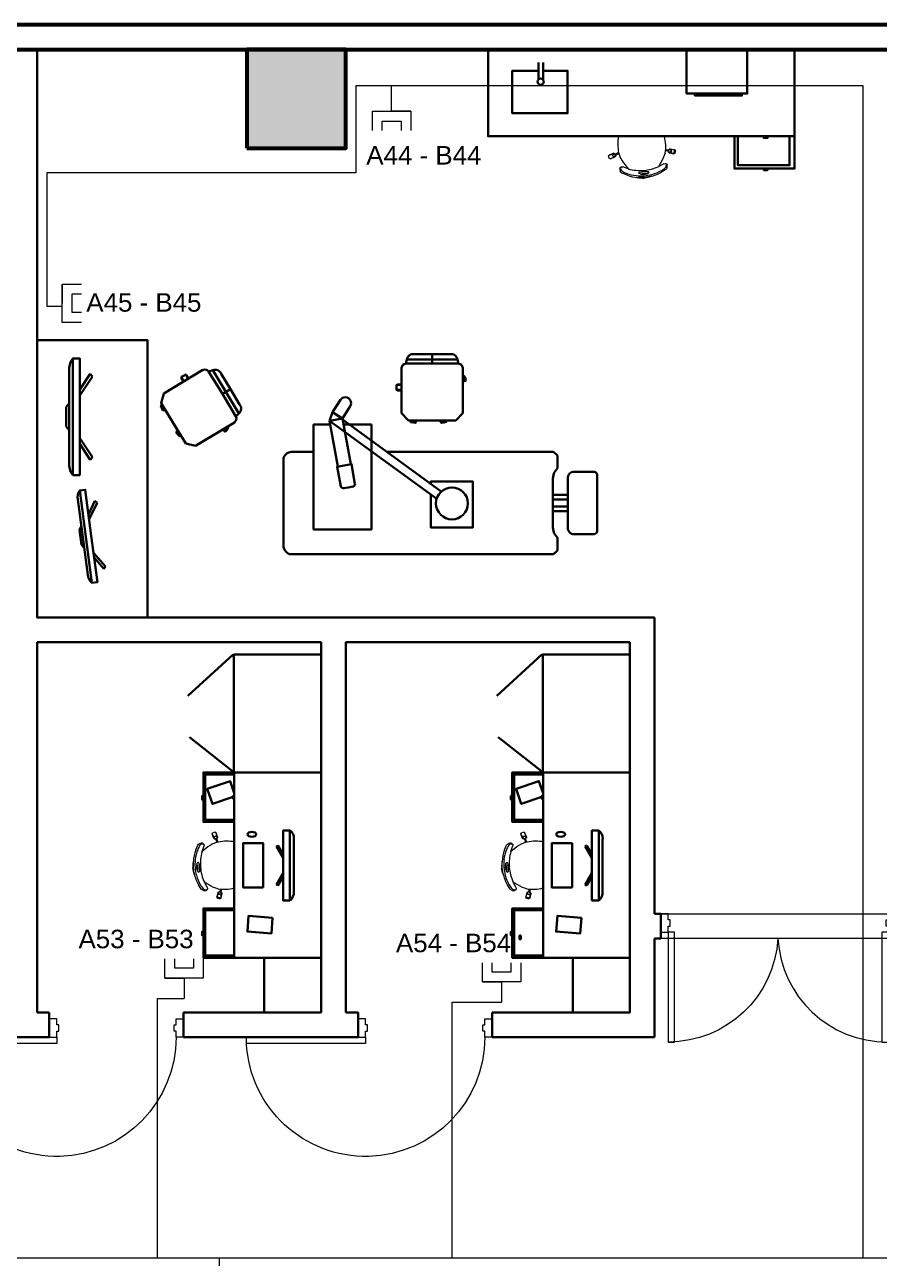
# Model space of a CAD drawing. Header units: millimetres. Extents: x 521 to 148073, y -17811 to 32040.
# Drawn here: x 61475 to 68587, y 21690 to 31959 of the extents above; entities that cross this region are included whole.
import ezdxf

# ---------------------------------------------------------------- set-up
doc = ezdxf.new("R2010")
doc.units = ezdxf.units.MM
for name, color, linetype, lineweight in [('nabytek', 7, 'Continuous', 30), ('OAP220', 1, 'Continuous', 30), ('OAP280', 2, 'Continuous', 53), ('OAP315', 5, 'Continuous', 0), ('OAP417', 2, 'Continuous', 0), ('OAP431', 5, 'Continuous', 0), ('RC3', 130, 'Continuous', 20)]:
    doc.layers.add(name, color=color, linetype=linetype, lineweight=lineweight)
doc.layers.add('srafa', color=7, linetype='Continuous')
doc.styles.add('PDF Arial', font='arial.ttf')

# ---------------------------------------------------------------- blocks, each defined once
blk = doc.blocks.new('*U10')
at = {"layer": 'OAP315', "extrusion": (0, 0, -1), "flags": 128}
for points in [[(-0.7823, 0.6076), (-0.7408, 0.5642), (-0.777, 0.5297), (-0.7666, 0.5188), (-0.8028, 0.4843), (-0.8131, 0.4951), (-0.8493, 0.4606), (-0.8907, 0.504), (-0.7823, 0.6076)], [(-0.0743, -0.1336), (-0.0381, -0.099), (0.6285, -0.7968), (0.5923, -0.8314), (-0.0743, -0.1336)], [(-0.0328, -0.177), (-0.0743, -0.1336), (-0.1104, -0.1681), (-0.1208, -0.1573), (-0.1569, -0.1918), (-0.1466, -0.2026), (-0.1827, -0.2372), (-0.1413, -0.2806), (-0.0328, -0.177)]]:
    blk.add_lwpolyline(points, close=True, dxfattribs=at)
at = {"layer": 'OAP315'}
blk.add_arc((0.0743, -0.1336), 0.965, 46.31073, 223.34469, dxfattribs=at)
blk = doc.blocks.new('A900-180')
at = {"layer": 'OAP315', "rotation": 313.6892712838268}
blk.add_blockref('*U10', (0.1053, 0.146), dxfattribs=at)
blk = doc.blocks.new('*U35')
at = {"layer": 'OAP315', "flags": 128}
for points in [[(0.4561, 0.6635), (0.5024, 0.6825), (0.7849, -0.0069), (0.7386, -0.0258), (0.4561, 0.6635)], [(-0.5939, -0.5718), (-0.5476, -0.5529), (-0.8301, 0.1365), (-0.8764, 0.1175), (-0.5939, -0.5718)], [(0.8404, 0.0159), (0.7849, -0.0069), (0.8038, -0.0531), (0.7899, -0.0588), (0.8089, -0.1051), (0.8228, -0.0994), (0.8417, -0.1457), (0.8972, -0.1229), (0.8404, 0.0159)], [(-0.6494, -0.5946), (-0.5939, -0.5718), (-0.5749, -0.6181), (-0.561, -0.6124), (-0.5421, -0.6587), (-0.556, -0.6644), (-0.537, -0.7106), (-0.5925, -0.7334), (-0.6494, -0.5946)]]:
    blk.add_lwpolyline(points, close=True, dxfattribs=at)
at = {"layer": 'OAP315', "extrusion": (0, 0, -1)}
blk.add_ellipse((0.7849, -0.0069), major_axis=(-0.7282, 0.1574), ratio=1, start_param=5.68144, end_param=7.252237, dxfattribs=at)
at = {"layer": 'OAP315'}
blk.add_ellipse((-0.5939, -0.5718), major_axis=(0.1574, 0.7282), ratio=1, start_param=5.314134, end_param=6.88493, dxfattribs=at)
blk = doc.blocks.new('B1500-91_2')
at = {"layer": 'OAP315', "rotation": 67.71764840910751}
blk.add_blockref('*U35', (-0.3039, 0.8264), dxfattribs=at)
blk = doc.blocks.new('*U52')
at = {"layer": 'OAP315', "flags": 128}
for points in [[(0.3735, 0.921), (0.4147, 0.9493), (0.9183, 0.2159), (0.8771, 0.1876), (0.3735, 0.921)], [(0.9678, 0.2499), (0.9183, 0.2159), (0.9466, 0.1747), (0.9342, 0.1662), (0.9626, 0.125), (0.9749, 0.1335), (1.0032, 0.0923), (1.0527, 0.1263), (0.9678, 0.2499)], [(-1.0526, -0.0583), (-1.0114, -0.03), (-0.5078, -0.7634), (-0.549, -0.7917), (-1.0526, -0.0583)], [(-0.5985, -0.8256), (-0.549, -0.7917), (-0.5207, -0.8329), (-0.5084, -0.8244), (-0.4801, -0.8656), (-0.4924, -0.8741), (-0.4641, -0.9153), (-0.5136, -0.9493), (-0.5985, -0.8256)]]:
    blk.add_lwpolyline(points, close=True, dxfattribs=at)
at = {"layer": 'OAP431', "lineweight": 0, "extrusion": (0, 0, -1)}
blk.add_arc((-0.9154, 0.2139), 0.8896, 328.73595, 55.52256, dxfattribs=at)
at = {"layer": 'OAP431', "lineweight": 0}
blk.add_arc((-0.549, -0.7917), 0.8896, 37.69083, 124.47744, dxfattribs=at)
blk = doc.blocks.new('*U121')
at = {"layer": 'nabytek'}
for p, q in [((-58, 2137), (-58, 2307)), ((-33, 2331), (312, 2331)), ((436, 2331), (90, 2331)), ((461, 2137), (461, 2307)), ((133, 2087), (-16, 2087)), ((133, 1961), (133, 2087)), ((172, 2087), (133, 2087)), ((172, 2087), (172, 1961)), ((172, 2087), (312, 2087)), ((230, 2087), (230, 1961)), ((270, 1961), (270, 2087)), ((270, 2087), (419, 2087)), ((-224, 1966), (-195, 2001)), ((-224, 580), (-224, 1966)), ((-195, 2001), (-88, 2001)), ((-1, 1961), (312, 1961)), ((403, 1961), (90, 1961)), ((90, 1961), (270, 1961)), ((312, 1961), (133, 1961)), ((172, 1961), (205, 1961)), ((598, 2001), (490, 2001)), ((627, 1966), (598, 2001)), ((627, -230), (627, 1966)), ((-815, 1235), (-809, 1215)), ((-959, 1177), (-994, 1168)), ((-994, 1168), (-994, 957)), ((-959, 1177), (-959, 957)), ((-924, 1212), (-546, 1212)), ((-808, 1212), (-809, 1215)), ((-546, 1212), (-485, 1153)), ((-485, 1153), (-485, 957)), ((-1038, 1106), (-1038, 957)), ((-554, 128), (107, 1032)), ((-473, 1075), (-469, 1054)), ((-465, 1034), (-469, 1054)), ((-1038, 808), (-1038, 957)), ((-1038, 957), (-959, 957)), ((-994, 746), (-994, 957)), ((-959, 737), (-959, 957)), ((-485, 761), (-485, 957)), ((168, 995), (-482, 102)), ((-959, 737), (-994, 746)), ((-546, 702), (-485, 761)), ((-472, 777), (-468, 798)), ((-465, 819), (-468, 798)), ((-924, 702), (-546, 702)), ((-451, 369), (-451, 452)), ((-451, 452), (-425, 452)), ((-224, 452), (-224, 456)), ((-502, 210), (-121, 280)), ((-482, 102), (-502, 210)), ((65, 296), (72, 259)), ((79, 222), (72, 259)), ((-554, 128), (-482, 102)), ((-101, 171), (-482, 102)), ((-100, 166), (-101, 171)), ((-224, -219), (-224, -29)), ((-174, -280), (421, -280)), ((555, -280), (421, -280)), ((-619, -645), (-746, -722)), ((-543, -651), (-724, -759)), ((-517, -676), (-706, -789)), ((-517, -676), (-543, -651)), ((-469, -688), (-274, -1012)), ((-904, -868), (-724, -759)), ((-894, -903), (-706, -789)), ((-874, -799), (-746, -722)), ((-746, -722), (-706, -789)), ((-409, -788), (-407, -785)), ((-393, -769), (-407, -785)), ((-894, -903), (-904, -868)), ((-906, -951), (-711, -1275)), ((-274, -1012), (-293, -1094)), ((-293, -1094), (-461, -1196)), ((-629, -1297), (-461, -1196)), ((-385, -1173), (-369, -1159)), ((-354, -1145), (-369, -1159)), ((-711, -1275), (-629, -1297)), ((-608, -1300), (-589, -1292)), ((-569, -1284), (-589, -1292)), ((185, -1849), (200, -1830)), ((200, -1830), (336, -1898)), ((860, -1829), (476, -1880)), ((730, -1761), (617, -1861)), ((655, -1856), (749, -1775)), ((749, -1775), (730, -1761)), ((-873, -1890), (-851, -1869)), ((-742, -1975), (-873, -1890)), ((-851, -1869), (-694, -1975)), ((-181, -1869), (-338, -1975)), ((-290, -1975), (-159, -1890)), ((-159, -1890), (-181, -1869)), ((92, -1930), (476, -1880)), ((172, -1991), (485, -1950)), ((297, -1903), (185, -1849)), ((799, -1908), (485, -1950)), ((574, -1938), (551, -1961)), ((-1002, -1975), (-516, -1975)), ((-30, -1975), (-516, -1975)), ((396, -1961), (424, -1977)), ((424, -1977), (488, -1969)), ((551, -1961), (488, -1969)), ((-912, -2064), (-516, -2064)), ((-628, -2064), (-596, -2088)), ((-596, -2088), (-516, -2088)), ((-119, -2064), (-516, -2064)), ((-435, -2088), (-516, -2088)), ((-404, -2064), (-435, -2088))]:
    blk.add_line(p, q, dxfattribs=at)
for points in [[(-853, 1212), (-857, 1222), (-815, 1235), (-809, 1215)], [(43, 946), (24, 946), (24, 1296), (405, 1296), (405, 946), (132, 946)], [(-808, 1212), (-809, 1215)], [(-485, 1072), (-473, 1075), (-469, 1054)], [(-485, 1030), (-465, 1034), (-469, 1054)], [(-485, 822), (-465, 819), (-468, 798)], [(-485, 779), (-472, 777), (-468, 798)], [(-762, 660), (-782, 661), (-780, 702)], [(-762, 660), (-741, 659), (-739, 702)], [(-425, 452), (421, 452), (421, -29), (-451, -29), (-451, 108)], [(-451, 219), (-451, 369)], [(-111, 226), (-122, 286), (43, 315)], [(-604, 275), (-502, 210), (-554, 128), (-656, 194)], [(-111, 226), (-100, 166), (65, 196)], [(65, 296), (72, 259)], [(79, 222), (72, 259)], [(-433, -748), (-426, -740), (-393, -769), (-407, -785)], [(-409, -788), (-407, -785)], [(-858, -1112), (-868, -1093), (-832, -1074)], [(-858, -1112), (-848, -1130), (-810, -1110)], [(-399, -1158), (-385, -1173), (-369, -1159)], [(-362, -1136), (-354, -1145), (-369, -1159)], [(-613, -1287), (-608, -1300), (-589, -1292)], [(-577, -1265), (-569, -1284), (-589, -1292)], [(482, -1925), (866, -1875), (860, -1829), (476, -1880)], [(482, -1925), (98, -1975), (92, -1930), (476, -1880)], [(-516, -2033), (-1002, -2033), (-1002, -1975), (-516, -1975)], [(-516, -2033), (-30, -2033), (-30, -1975), (-516, -1975)]]:
    blk.add_lwpolyline(points, dxfattribs=at)
blk.add_lwpolyline([(-1154, -2331), (1154, -2331), (1154, -1412), (-1154, -1412)], close=True, dxfattribs=at)
blk.add_circle((205, 1122), 133, dxfattribs=at)
for centre, radius, start, end in [((-29, 2302), 29.4, 81.9407, 170.0281), ((432, 2302), 29.4, 9.9719, 98.0593), ((-10, 2135), 48.2, 177.1723, 277.1519), ((413, 2135), 48.2, 262.8481, 2.8277), ((5, 2088), 127, 223.3085, 272.3226), ((398, 2088), 127, 267.6774, 316.6915), ((-826, 1200), 36, 75.9742, 139.9989), ((-985, 1115), 53.5, 99.8338, 189.9471), ((-919, 1172), 39.9, 96.8424, 173.1576), ((-488, 1041), 36, 69.914, 84.7701), ((-492, 1059), 36, 283.3806, 313.9387), ((-491, 792), 36, 49.4152, 79.7512), ((-985, 799), 53.5, 170.0529, 260.1662), ((-919, 742), 39.9, 186.8424, 263.1576), ((-488, 811), 36, 275.6596, 293.4399), ((-547, 764), 61.7, 357.2677, 2.7323), ((-751, 681), 36, 145.1372, 209.162), ((-770, 682), 36, 325.1372, 29.162), ((41, 290), 25.6, 6.9044, 85.0243), ((-630, 234), 48.4, 57.5834, 237.5834), ((53, 219), 25.6, 295.6337, 13.7535), ((-150, -209), 74.5, 172.1869, 251.4375), ((556, -206), 74.5, 262.1869, 341.4375), ((-584, -686), 53.5, 40.8802, 130.9935), ((-501, -712), 39.9, 37.8889, 114.204), ((-854, -848), 53.5, 111.0994, 201.2126), ((-429, -778), 36, 17.0206, 81.0453), ((-869, -934), 39.9, 127.8889, 204.204), ((-834, -1110), 36, 86.1837, 150.2084), ((-843, -1093), 36, 266.1837, 330.2084), ((-377, -1137), 36, 224.4271, 254.9851), ((-391, -1150), 36, 10.9604, 25.8166), ((-658, -1242), 61.7, 298.3141, 303.7788), ((-588, -1268), 36, 216.706, 234.4864), ((-606, -1275), 36, 350.4617, 20.7977), ((791, -1808), 101, 274.3953, 318.5955), ((-919, -1937), 126, 228.8706, 273.0709), ((-113, -1937), 126, 266.9291, 311.1294), ((153, -1892), 101, 236.3367, 280.537)]:
    blk.add_arc(centre, radius, start, end, dxfattribs=at)
blk = doc.blocks.new('*U120')
at = {"layer": 'nabytek', "color": 0, "linetype": 'ByBlock', "lineweight": -2, "transparency": 16777216}
blk.add_blockref('*U121', (0, 0), dxfattribs=at)

msp = doc.modelspace()

# ---------------------------------------------------------------- linework, layer by layer
at = {"layer": 'nabytek'}
for p, q in [((66881, 30886), (66888, 30912)), ((63210, 26717), (62834, 26371)), ((65780, 26717), (65403, 26371)), ((63219, 25734), (62846, 26027)), ((65789, 25734), (65416, 26027)), ((63715, 25185), (63715, 24736)), ((66285, 25185), (66285, 24736)), ((63570, 25117), (63583, 25125)), ((63625, 25021), (63570, 25117)), ((63583, 25125), (63625, 25051)), ((66139, 25117), (66152, 25125)), ((66195, 25021), (66139, 25117)), ((66152, 25125), (66195, 25051)), ((63625, 24898), (63570, 24802)), ((63583, 24794), (63625, 24868)), ((66195, 24898), (66139, 24802)), ((66152, 24794), (66195, 24868)), ((63570, 24802), (63583, 24794)), ((66139, 24802), (66152, 24794)), ((63078, 24692), (63104, 24685)), ((65647, 24692), (65674, 24685))]:
    msp.add_line(p, q, dxfattribs=at)
for points in [[(67882, 31750), (67882, 31030), (65332, 31030), (65332, 31750)], [(67488, 31750), (67488, 31386), (66983, 31386), (66983, 31750)], [(67444, 31386), (67444, 31369), (67053, 31369), (67053, 31386)], [(67882, 31030), (67882, 30761), (67382, 30761), (67382, 31030)], [(67841, 31030), (67841, 30789), (67410, 30789), (67410, 31030)], [(67625, 31030), (67625, 31016), (67657, 31016), (67657, 31030)], [(67625, 30761), (67625, 30748), (67657, 30748), (67657, 30761)], [(63942, 25734), (63216, 25734), (63216, 26717), (63942, 26717)], [(66512, 25734), (65786, 25734), (65786, 26717), (66512, 26717)], [(63219, 25734), (63219, 25322), (62962, 25322), (62962, 25734)], [(63219, 25718), (63219, 25341), (62978, 25341), (62978, 25718)], [(63942, 25734), (63942, 24192), (63219, 24192), (63219, 25734)], [(65789, 25734), (65789, 25322), (65532, 25322), (65532, 25734)], [(65789, 25718), (65789, 25341), (65548, 25341), (65548, 25718)], [(66512, 25734), (66512, 24192), (65789, 24192), (65789, 25734)], [(62962, 25539), (62962, 25509), (62952, 25509), (62952, 25539)], [(63219, 25540), (63219, 25514), (63211, 25514), (63211, 25540)], [(65532, 25539), (65532, 25509), (65522, 25509), (65522, 25539)], [(65789, 25540), (65789, 25514), (65780, 25514), (65780, 25540)], [(63683, 24669), (63625, 24669), (63625, 25250), (63683, 25250)], [(66253, 24669), (66195, 24669), (66195, 25250), (66253, 25250)], [(63460, 24777), (63292, 24777), (63292, 25145), (63460, 25145)], [(66030, 24777), (65862, 24777), (65862, 25145), (66030, 25145)], [(63219, 24603), (63219, 24192), (62962, 24192), (62962, 24603)], [(63219, 24587), (63219, 24210), (62978, 24210), (62978, 24587)], [(65789, 24603), (65789, 24192), (65532, 24192), (65532, 24603)], [(65789, 24587), (65789, 24210), (65548, 24210), (65548, 24587)], [(63538, 24525), (63528, 24395), (63329, 24410), (63339, 24541)], [(66108, 24525), (66098, 24395), (65898, 24410), (65908, 24541)], [(62962, 24408), (62962, 24379), (62952, 24379), (62952, 24408)], [(65532, 24408), (65532, 24379), (65522, 24379), (65522, 24408)], [(65604, 24376), (65604, 24346), (65594, 24346), (65594, 24376)], [(63942, 24192), (63942, 23736), (63468, 23736), (63468, 24192)], [(66512, 24192), (66512, 23736), (66037, 23736), (66037, 24192)]]:
    msp.add_lwpolyline(points, close=True, dxfattribs=at)
for points in [[(65752, 31503), (65752, 31643)], [(65789, 31643), (65789, 31500)], [(65789, 31575), (65993, 31575), (65993, 31222), (65533, 31222), (65533, 31575), (65752, 31575)], [(63211, 25532), (63038, 25473), (62995, 25597), (63185, 25662), (63219, 25563)], [(65780, 25532), (65608, 25473), (65565, 25597), (65755, 25662), (65789, 25563)]]:
    msp.add_lwpolyline(points, dxfattribs=at)
at = {"layer": 'nabytek', "lineweight": 13}
for points in [[(66809, 30913), (66830, 30908)], [(66810, 30921), (66832, 30916)], [(66832, 30897), (66833, 30900), (66836, 30912), (66838, 30924)], [(66846, 30925), (66885, 30916), (66838, 30924)], [(66842, 30923), (66843, 30925), (66846, 30925)], [(66343, 30843), (66333, 30868)], [(66375, 30889), (66338, 30874), (66383, 30888)], [(66351, 30843), (66348, 30843), (66346, 30844)], [(66388, 30858), (66351, 30843), (66393, 30863)], [(66375, 30889), (66378, 30889), (66380, 30887)], [(66393, 30863), (66392, 30866), (66388, 30877), (66383, 30888)], [(66418, 30894), (66391, 30882)], [(66420, 30885), (66394, 30874)], [(66752, 30779), (66772, 30815)], [(66752, 30779), (66772, 30815)], [(66838, 30893), (66877, 30883), (66832, 30897)], [(66881, 30886), (66880, 30884), (66877, 30883)], [(66483, 30708), (66445, 30724), (66437, 30730), (66430, 30740)], [(66483, 30708), (66445, 30724), (66437, 30730), (66430, 30740)], [(66436, 30771), (66440, 30775)], [(66436, 30771), (66440, 30775)], [(66442, 30776), (66454, 30775)], [(66442, 30776), (66454, 30775)], [(66498, 30759), (66454, 30775)], [(66498, 30759), (66454, 30775)], [(66472, 30792), (66498, 30759)], [(66472, 30792), (66498, 30759)], [(66597, 30717), (66590, 30721), (66587, 30726), (66592, 30731), (66607, 30735)], [(66597, 30717), (66590, 30721), (66587, 30726), (66592, 30731), (66607, 30735)], [(66587, 30726), (66592, 30731), (66587, 30726), (66590, 30721)], [(66587, 30726), (66592, 30731), (66587, 30726), (66590, 30721)], [(66592, 30731), (66607, 30735)], [(66592, 30731), (66607, 30735)], [(66597, 30717), (66629, 30721)], [(66597, 30717), (66629, 30721)], [(66607, 30735), (66627, 30737), (66648, 30738)], [(66607, 30735), (66627, 30737), (66648, 30738)], [(66627, 30737), (66607, 30735)], [(66627, 30737), (66607, 30735)], [(66608, 30719), (66609, 30715)], [(66615, 30714), (66612, 30719)], [(66612, 30714), (66612, 30719)], [(66638, 30722), (66635, 30714), (66632, 30714), (66614, 30720)], [(66648, 30738), (66627, 30737)], [(66648, 30738), (66627, 30737)], [(66629, 30721), (66660, 30722)], [(66629, 30721), (66660, 30722)], [(66642, 30722), (66642, 30716)], [(66648, 30738), (66663, 30737)], [(66648, 30738), (66663, 30737), (66669, 30732), (66667, 30727), (66660, 30722)], [(66648, 30738), (66663, 30737)], [(66648, 30738), (66663, 30737), (66669, 30732), (66667, 30727), (66660, 30722)], [(66667, 30727), (66660, 30722), (66667, 30727), (66669, 30732)], [(66667, 30727), (66660, 30722), (66667, 30727), (66669, 30732)], [(66793, 30801), (66752, 30779)], [(66793, 30801), (66752, 30779)], [(66822, 30771), (66817, 30760), (66810, 30753), (66775, 30730)], [(66822, 30771), (66817, 30760), (66810, 30753), (66775, 30730)], [(66793, 30801), (66805, 30804)], [(66793, 30801), (66805, 30804)], [(66807, 30804), (66812, 30800)], [(66807, 30804), (66812, 30800)], [(66568, 30688), (66568, 30688)], [(66568, 30688), (66568, 30688)], [(66680, 30694), (66631, 30687), (66582, 30687)], [(66680, 30694), (66631, 30687), (66582, 30687)], [(66631, 30687), (66582, 30687)], [(66631, 30687), (66582, 30687)], [(66680, 30694), (66631, 30687)], [(66680, 30694), (66631, 30687)], [(66694, 30698), (66680, 30694)], [(66694, 30698), (66680, 30694)], [(63034, 25222), (63034, 25225), (63036, 25227)], [(63050, 25185), (63034, 25222), (63055, 25180)], [(63035, 25230), (63060, 25240)], [(63055, 25180), (63058, 25181), (63069, 25185), (63080, 25190)], [(63081, 25197), (63066, 25235), (63080, 25190)], [(63077, 25152), (63066, 25179)], [(63085, 25155), (63074, 25182)], [(63081, 25197), (63081, 25195), (63079, 25193)], [(65604, 25222), (65604, 25225), (65606, 25227)], [(65619, 25185), (65604, 25222), (65625, 25180)], [(65605, 25230), (65630, 25240)], [(65625, 25180), (65628, 25181), (65639, 25185), (65650, 25190)], [(65651, 25197), (65635, 25235), (65650, 25190)], [(65646, 25152), (65636, 25179)], [(65655, 25155), (65643, 25182)], [(65651, 25197), (65651, 25195), (65649, 25193)], [(62900, 25090), (62916, 25128), (62922, 25136), (62932, 25143)], [(62900, 25090), (62916, 25128), (62922, 25136), (62932, 25143)], [(62951, 25075), (62966, 25119)], [(62951, 25075), (62966, 25119)], [(62984, 25101), (62951, 25075)], [(62984, 25101), (62951, 25075)], [(62963, 25137), (62967, 25133)], [(62963, 25137), (62967, 25133)], [(62968, 25131), (62966, 25119)], [(62968, 25131), (62966, 25119)], [(65469, 25090), (65486, 25128), (65492, 25136), (65502, 25143)], [(65469, 25090), (65486, 25128), (65492, 25136), (65502, 25143)], [(65521, 25075), (65536, 25119)], [(65521, 25075), (65536, 25119)], [(65554, 25101), (65521, 25075)], [(65554, 25101), (65521, 25075)], [(65533, 25137), (65537, 25133)], [(65533, 25137), (65537, 25133)], [(65537, 25131), (65536, 25119)], [(65537, 25131), (65536, 25119)], [(62886, 24893), (62879, 24942), (62879, 24991)], [(62879, 24942), (62879, 24991)], [(62886, 24893), (62879, 24942), (62879, 24991)], [(62879, 24942), (62879, 24991)], [(62880, 25005), (62880, 25005)], [(62880, 25005), (62880, 25005)], [(62911, 24965), (62906, 24964)], [(62906, 24958), (62911, 24961)], [(62906, 24961), (62911, 24961)], [(62913, 24935), (62906, 24938), (62906, 24941), (62911, 24959)], [(62909, 24976), (62913, 24983), (62918, 24986), (62923, 24981), (62927, 24966)], [(62909, 24976), (62913, 24983), (62918, 24986), (62923, 24981), (62927, 24966)], [(62909, 24976), (62913, 24944)], [(62909, 24976), (62913, 24944)], [(62918, 24986), (62923, 24981), (62918, 24986), (62913, 24983)], [(62918, 24986), (62923, 24981), (62918, 24986), (62913, 24983)], [(62923, 24981), (62927, 24966)], [(62923, 24981), (62927, 24966)], [(62929, 24945), (62927, 24966)], [(62927, 24966), (62929, 24945), (62930, 24925)], [(62929, 24945), (62927, 24966)], [(62927, 24966), (62929, 24945), (62930, 24925)], [(65456, 24893), (65449, 24942), (65448, 24991)], [(65449, 24942), (65448, 24991)], [(65456, 24893), (65449, 24942), (65448, 24991)], [(65449, 24942), (65448, 24991)], [(65449, 25005), (65450, 25005)], [(65449, 25005), (65450, 25005)], [(65475, 24958), (65481, 24961)], [(65483, 24935), (65476, 24938), (65475, 24941), (65481, 24959)], [(65480, 24965), (65476, 24964)], [(65476, 24961), (65481, 24961)], [(65479, 24976), (65482, 24983), (65488, 24986), (65493, 24981), (65497, 24966)], [(65479, 24976), (65482, 24983), (65488, 24986), (65493, 24981), (65497, 24966)], [(65479, 24976), (65482, 24944)], [(65479, 24976), (65482, 24944)], [(65488, 24986), (65493, 24981), (65488, 24986), (65482, 24983)], [(65488, 24986), (65493, 24981), (65488, 24986), (65482, 24983)], [(65493, 24981), (65497, 24966)], [(65493, 24981), (65497, 24966)], [(65499, 24945), (65497, 24966)], [(65497, 24966), (65499, 24945), (65500, 24925)], [(65499, 24945), (65497, 24966)], [(65497, 24966), (65499, 24945), (65500, 24925)], [(62886, 24893), (62879, 24942)], [(62886, 24893), (62879, 24942)], [(62889, 24879), (62886, 24893)], [(62889, 24879), (62886, 24893)], [(62914, 24931), (62907, 24931)], [(62913, 24944), (62914, 24912)], [(62913, 24944), (62914, 24912)], [(62930, 24925), (62929, 24910), (62924, 24904), (62919, 24906), (62914, 24912)], [(62930, 24925), (62929, 24910), (62924, 24904), (62919, 24906), (62914, 24912)], [(62919, 24906), (62914, 24912), (62919, 24906), (62924, 24904)], [(62919, 24906), (62914, 24912), (62919, 24906), (62924, 24904)], [(62930, 24925), (62929, 24945)], [(62930, 24925), (62929, 24945)], [(62930, 24925), (62929, 24910)], [(62930, 24925), (62929, 24910)], [(65456, 24893), (65449, 24942)], [(65456, 24893), (65449, 24942)], [(65459, 24879), (65456, 24893)], [(65459, 24879), (65456, 24893)], [(65483, 24931), (65477, 24931)], [(65482, 24944), (65484, 24912)], [(65482, 24944), (65484, 24912)], [(65500, 24925), (65498, 24910), (65494, 24904), (65488, 24906), (65484, 24912)], [(65500, 24925), (65498, 24910), (65494, 24904), (65488, 24906), (65484, 24912)], [(65488, 24906), (65484, 24912), (65488, 24906), (65494, 24904)], [(65488, 24906), (65484, 24912), (65488, 24906), (65494, 24904)], [(65500, 24925), (65498, 24910)], [(65500, 24925), (65498, 24910)], [(65500, 24925), (65499, 24945)], [(65500, 24925), (65499, 24945)], [(62962, 24751), (62951, 24756), (62945, 24763), (62922, 24798)], [(62962, 24751), (62951, 24756), (62945, 24763), (62922, 24798)], [(62993, 24780), (62971, 24821)], [(62971, 24821), (63007, 24801)], [(62993, 24780), (62971, 24821)], [(62971, 24821), (63007, 24801)], [(62996, 24766), (62992, 24761)], [(62996, 24766), (62992, 24761)], [(62993, 24780), (62996, 24768)], [(62993, 24780), (62996, 24768)], [(63104, 24764), (63100, 24743)], [(63113, 24763), (63108, 24741)], [(65532, 24751), (65521, 24756), (65514, 24763), (65492, 24798)], [(65532, 24751), (65521, 24756), (65514, 24763), (65492, 24798)], [(65562, 24780), (65540, 24821)], [(65540, 24821), (65577, 24801)], [(65562, 24780), (65540, 24821)], [(65540, 24821), (65577, 24801)], [(65562, 24780), (65565, 24768)], [(65562, 24780), (65565, 24768)], [(65565, 24766), (65562, 24761)], [(65565, 24766), (65562, 24761)], [(65674, 24764), (65669, 24743)], [(65683, 24763), (65677, 24741)], [(63084, 24735), (63075, 24696), (63089, 24741)], [(63078, 24692), (63076, 24693), (63075, 24696)], [(63089, 24741), (63092, 24740), (63104, 24737), (63115, 24735)], [(63117, 24727), (63108, 24688), (63115, 24735)], [(63115, 24731), (63117, 24730), (63117, 24727)], [(65654, 24735), (65645, 24696), (65659, 24741)], [(65647, 24692), (65645, 24693), (65645, 24696)], [(65659, 24741), (65662, 24740), (65673, 24737), (65685, 24735)], [(65687, 24727), (65678, 24688), (65685, 24735)], [(65684, 24731), (65686, 24730), (65687, 24727)]]:
    msp.add_lwpolyline(points, dxfattribs=at)
at = {"layer": 'nabytek'}
msp.add_circle((65769, 31484), 25.6, dxfattribs=at)
at = {"layer": 'nabytek', "lineweight": 13}
for centre, radius, start, end in [((66587, 30985), 175, 164.969, 175.8878), ((66587, 30985), 175, 164.969, 175.8878), ((66481, 30944), 329, 351.0504, 14.5536), ((66481, 30944), 329, 351.0504, 14.5536), ((66740, 30964), 329, 174.2916, 197.7947), ((66740, 30964), 329, 174.2916, 197.7947), ((66680, 30975), 277, 203.7964, 221.5067), ((66680, 30975), 277, 203.7964, 221.5067), ((66539, 30965), 277, 327.339, 345.0494), ((66539, 30965), 277, 327.339, 345.0494), ((66480, 30757), 53.2, 173.6868, 198.5143), ((66480, 30757), 53.2, 173.6868, 198.5143), ((66459, 30763), 25.2, 160.9045, 199.3357), ((66459, 30763), 25.2, 160.9045, 199.3357), ((66459, 30763), 25.2, 160.9045, 199.3357), ((66459, 30763), 25.2, 160.9045, 199.3357), ((66457, 30759), 22.1, 192.5077, 231.6906), ((66457, 30759), 22.1, 192.5077, 231.6906), ((66457, 30759), 22.1, 192.5077, 231.6906), ((66457, 30759), 22.1, 192.5077, 231.6906), ((66548, 30905), 194, 237.4248, 250.0501), ((66548, 30905), 194, 237.4248, 250.0501), ((66548, 30905), 194, 237.4248, 250.0501), ((66548, 30905), 194, 237.4248, 250.0501), ((66605, 31044), 344, 248.9229, 263.2418), ((66605, 31044), 344, 248.9229, 263.2418), ((66605, 31044), 344, 248.9229, 263.2418), ((66605, 31044), 344, 248.9229, 263.2418), ((66605, 31042), 356, 249.8467, 266.2196), ((66605, 31042), 356, 249.8467, 266.2196), ((66598, 31113), 368, 254.192, 274.4662), ((66598, 31113), 368, 254.192, 274.4662), ((66598, 31113), 368, 254.192, 274.4662), ((66598, 31113), 368, 254.192, 274.4662), ((66623, 30804), 90.8, 253.6066, 274.1247), ((66623, 30804), 90.8, 253.6066, 274.1247), ((66599, 31113), 368, 274.3791, 294.6532), ((66599, 31113), 368, 274.3791, 294.6532), ((66599, 31113), 368, 274.3791, 294.6532), ((66599, 31113), 368, 274.3791, 294.6532), ((66622, 30804), 90.8, 274.721, 295.2388), ((66622, 30804), 90.8, 274.721, 295.2388), ((66605, 31027), 327, 274.3529, 285.7986), ((66605, 31027), 327, 274.3529, 285.7986), ((66605, 31027), 327, 274.3529, 285.7986), ((66605, 31027), 327, 274.3529, 285.7986), ((66602, 31042), 356, 282.6255, 298.9984), ((66602, 31042), 356, 282.6255, 298.9984), ((66602, 31044), 344, 285.6034, 299.9223), ((66602, 31044), 344, 285.6034, 299.9223), ((66602, 31044), 344, 285.6034, 299.9223), ((66602, 31044), 344, 285.6034, 299.9223), ((66680, 30915), 194, 298.794, 311.4214), ((66680, 30915), 194, 298.794, 311.4214), ((66680, 30915), 194, 298.794, 311.4214), ((66680, 30915), 194, 298.794, 311.4214), ((66792, 30785), 22.1, 317.1546, 356.3375), ((66792, 30785), 22.1, 317.1546, 356.3375), ((66792, 30785), 22.1, 317.1546, 356.3375), ((66792, 30785), 22.1, 317.1546, 356.3375), ((66790, 30788), 25.2, 349.5095, 27.9407), ((66790, 30788), 25.2, 349.5095, 27.9407), ((66790, 30788), 25.2, 349.5095, 27.9407), ((66790, 30788), 25.2, 349.5095, 27.9407), ((66770, 30780), 53.2, 350.3322, 15.1518), ((66770, 30780), 53.2, 350.3322, 15.1518), ((66605, 31027), 327, 263.0467, 274.4922), ((66605, 31027), 327, 263.0467, 274.4922), ((66605, 31027), 327, 263.0467, 274.4922), ((66605, 31027), 327, 263.0467, 274.4922), ((66616, 30871), 189, 255.3185, 274.7441), ((66616, 30871), 189, 255.3185, 274.7441), ((63156, 24833), 329, 84.2916, 107.7947), ((63156, 24833), 329, 84.2916, 107.7947), ((63176, 24986), 175, 74.969, 85.8878), ((63176, 24986), 175, 74.969, 85.8878), ((65726, 24833), 329, 84.2916, 107.7947), ((65726, 24833), 329, 84.2916, 107.7947), ((65746, 24986), 175, 74.969, 85.8878), ((65746, 24986), 175, 74.969, 85.8878), ((63234, 24967), 356, 159.8467, 176.2196), ((63234, 24967), 356, 159.8467, 176.2196), ((63236, 24967), 344, 158.9229, 173.2418), ((63236, 24967), 344, 158.9229, 173.2418), ((63236, 24967), 344, 158.9229, 173.2418), ((63236, 24967), 344, 158.9229, 173.2418), ((63097, 25025), 194, 147.4248, 160.0501), ((63097, 25025), 194, 147.4248, 160.0501), ((63097, 25025), 194, 147.4248, 160.0501), ((63097, 25025), 194, 147.4248, 160.0501), ((62949, 25092), 53.2, 83.6868, 108.5143), ((62949, 25092), 53.2, 83.6868, 108.5143), ((62951, 25116), 22.1, 102.5077, 141.6906), ((62951, 25116), 22.1, 102.5077, 141.6906), ((62951, 25116), 22.1, 102.5077, 141.6906), ((62951, 25116), 22.1, 102.5077, 141.6906), ((63305, 24975), 368, 164.192, 184.4662), ((63305, 24975), 368, 164.192, 184.4662), ((63305, 24975), 368, 164.192, 184.4662), ((63305, 24975), 368, 164.192, 184.4662), ((62955, 25113), 25.2, 70.9045, 109.3357), ((62955, 25113), 25.2, 70.9045, 109.3357), ((62955, 25113), 25.2, 70.9045, 109.3357), ((62955, 25113), 25.2, 70.9045, 109.3357), ((63167, 24893), 277, 113.7964, 131.5067), ((63167, 24893), 277, 113.7964, 131.5067), ((65803, 24967), 356, 159.8467, 176.2196), ((65803, 24967), 356, 159.8467, 176.2196), ((65805, 24967), 344, 158.9229, 173.2418), ((65805, 24967), 344, 158.9229, 173.2418), ((65805, 24967), 344, 158.9229, 173.2418), ((65805, 24967), 344, 158.9229, 173.2418), ((65667, 25025), 194, 147.4248, 160.0501), ((65667, 25025), 194, 147.4248, 160.0501), ((65667, 25025), 194, 147.4248, 160.0501), ((65667, 25025), 194, 147.4248, 160.0501), ((65519, 25092), 53.2, 83.6868, 108.5143), ((65519, 25092), 53.2, 83.6868, 108.5143), ((65521, 25116), 22.1, 102.5077, 141.6906), ((65521, 25116), 22.1, 102.5077, 141.6906), ((65521, 25116), 22.1, 102.5077, 141.6906), ((65521, 25116), 22.1, 102.5077, 141.6906), ((65875, 24975), 368, 164.192, 184.4662), ((65875, 24975), 368, 164.192, 184.4662), ((65875, 24975), 368, 164.192, 184.4662), ((65875, 24975), 368, 164.192, 184.4662), ((65524, 25113), 25.2, 70.9045, 109.3357), ((65524, 25113), 25.2, 70.9045, 109.3357), ((65524, 25113), 25.2, 70.9045, 109.3357), ((65524, 25113), 25.2, 70.9045, 109.3357), ((65737, 24893), 277, 113.7964, 131.5067), ((65737, 24893), 277, 113.7964, 131.5067), ((63063, 24957), 189, 165.3185, 184.7441), ((63063, 24957), 189, 165.3185, 184.7441), ((63219, 24968), 327, 173.0467, 184.4922), ((63219, 24968), 327, 173.0467, 184.4922), ((63219, 24968), 327, 173.0467, 184.4922), ((63219, 24968), 327, 173.0467, 184.4922), ((62996, 24950), 90.8, 163.6066, 184.1247), ((62996, 24950), 90.8, 163.6066, 184.1247), ((65633, 24957), 189, 165.3185, 184.7441), ((65633, 24957), 189, 165.3185, 184.7441), ((65789, 24968), 327, 173.0467, 184.4922), ((65789, 24968), 327, 173.0467, 184.4922), ((65789, 24968), 327, 173.0467, 184.4922), ((65789, 24968), 327, 173.0467, 184.4922), ((65566, 24950), 90.8, 163.6066, 184.1247), ((65566, 24950), 90.8, 163.6066, 184.1247), ((63233, 24971), 356, 192.6255, 208.9984), ((63233, 24971), 356, 192.6255, 208.9984), ((63219, 24967), 327, 184.3529, 195.7986), ((63219, 24967), 327, 184.3529, 195.7986), ((63219, 24967), 327, 184.3529, 195.7986), ((63219, 24967), 327, 184.3529, 195.7986), ((63235, 24971), 344, 195.6034, 209.9223), ((63235, 24971), 344, 195.6034, 209.9223), ((63235, 24971), 344, 195.6034, 209.9223), ((63235, 24971), 344, 195.6034, 209.9223), ((62996, 24951), 90.8, 184.721, 205.2388), ((62996, 24951), 90.8, 184.721, 205.2388), ((63305, 24974), 368, 184.3791, 204.6532), ((63305, 24974), 368, 184.3791, 204.6532), ((63305, 24974), 368, 184.3791, 204.6532), ((63305, 24974), 368, 184.3791, 204.6532), ((65803, 24971), 356, 192.6255, 208.9984), ((65803, 24971), 356, 192.6255, 208.9984), ((65789, 24967), 327, 184.3529, 195.7986), ((65789, 24967), 327, 184.3529, 195.7986), ((65789, 24967), 327, 184.3529, 195.7986), ((65789, 24967), 327, 184.3529, 195.7986), ((65805, 24971), 344, 195.6034, 209.9223), ((65805, 24971), 344, 195.6034, 209.9223), ((65805, 24971), 344, 195.6034, 209.9223), ((65805, 24971), 344, 195.6034, 209.9223), ((65566, 24951), 90.8, 184.721, 205.2388), ((65566, 24951), 90.8, 184.721, 205.2388), ((65875, 24974), 368, 184.3791, 204.6532), ((65875, 24974), 368, 184.3791, 204.6532), ((65875, 24974), 368, 184.3791, 204.6532), ((65875, 24974), 368, 184.3791, 204.6532), ((63107, 24893), 194, 208.794, 221.4214), ((63107, 24893), 194, 208.794, 221.4214), ((63107, 24893), 194, 208.794, 221.4214), ((63107, 24893), 194, 208.794, 221.4214), ((62977, 24781), 22.1, 227.1546, 266.3375), ((62977, 24781), 22.1, 227.1546, 266.3375), ((62977, 24781), 22.1, 227.1546, 266.3375), ((62977, 24781), 22.1, 227.1546, 266.3375), ((62971, 24803), 53.2, 260.3322, 285.1518), ((62971, 24803), 53.2, 260.3322, 285.1518), ((62980, 24783), 25.2, 259.5095, 297.9407), ((62980, 24783), 25.2, 259.5095, 297.9407), ((62980, 24783), 25.2, 259.5095, 297.9407), ((62980, 24783), 25.2, 259.5095, 297.9407), ((63156, 25034), 277, 237.339, 255.0494), ((63156, 25034), 277, 237.339, 255.0494), ((63136, 25091), 329, 261.0504, 284.5536), ((63136, 25091), 329, 261.0504, 284.5536), ((65677, 24893), 194, 208.794, 221.4214), ((65677, 24893), 194, 208.794, 221.4214), ((65677, 24893), 194, 208.794, 221.4214), ((65677, 24893), 194, 208.794, 221.4214), ((65547, 24781), 22.1, 227.1546, 266.3375), ((65547, 24781), 22.1, 227.1546, 266.3375), ((65547, 24781), 22.1, 227.1546, 266.3375), ((65547, 24781), 22.1, 227.1546, 266.3375), ((65541, 24803), 53.2, 260.3322, 285.1518), ((65541, 24803), 53.2, 260.3322, 285.1518), ((65550, 24783), 25.2, 259.5095, 297.9407), ((65550, 24783), 25.2, 259.5095, 297.9407), ((65550, 24783), 25.2, 259.5095, 297.9407), ((65550, 24783), 25.2, 259.5095, 297.9407), ((65726, 25034), 277, 237.339, 255.0494), ((65726, 25034), 277, 237.339, 255.0494), ((65706, 25091), 329, 261.0504, 284.5536), ((65706, 25091), 329, 261.0504, 284.5536)]:
    msp.add_arc(centre, radius, start, end, dxfattribs=at)
at = {"layer": 'nabytek'}
for centre, radius, start, end in [((63643, 25190), 72.3, 355.6855, 56.0418), ((66213, 25190), 72.3, 355.6855, 56.0418), ((63623, 24738), 92.7, 311.0903, 1.6783), ((66192, 24738), 92.7, 311.0903, 1.6783)]:
    msp.add_arc(centre, radius, start, end, dxfattribs=at)
for centre in [(63366, 25219), (65936, 25219)]:
    msp.add_ellipse(centre, major_axis=(-36.8, 0), ratio=0.550267, dxfattribs=at)
at = {"layer": 'nabytek', "lineweight": 13}
for points in [[(66830, 30908), (66829, 30914), (66835, 30922), (66842, 30922)], [(66833, 30913), (66834, 30918), (66842, 30922), (66847, 30920)], [(66842, 30922), (66849, 30923), (66857, 30916), (66857, 30910)], [(66847, 30920), (66852, 30918), (66856, 30911), (66854, 30906)], [(66885, 30916), (66887, 30916), (66888, 30914), (66888, 30912)], [(66336, 30869), (66335, 30871), (66336, 30873), (66338, 30874)], [(66367, 30872), (66366, 30878), (66373, 30886), (66380, 30886)], [(66370, 30869), (66367, 30873), (66370, 30881), (66375, 30883)], [(66382, 30859), (66375, 30858), (66367, 30865), (66367, 30872)], [(66384, 30862), (66379, 30860), (66372, 30863), (66370, 30869)], [(66375, 30883), (66380, 30886), (66388, 30884), (66390, 30879)], [(66380, 30886), (66386, 30887), (66394, 30881), (66394, 30874)], [(66390, 30879), (66395, 30867), (66388, 30859), (66382, 30859)], [(66392, 30875), (66393, 30870), (66389, 30863), (66384, 30862)], [(66394, 30874), (66391, 30861), (66390, 30858), (66388, 30858)], [(66844, 30895), (66838, 30894), (66830, 30901), (66830, 30908)], [(66841, 30897), (66836, 30898), (66831, 30904), (66832, 30909)], [(66838, 30893), (66836, 30893), (66835, 30895), (66835, 30897)], [(66854, 30906), (66854, 30901), (66847, 30896), (66841, 30897)], [(66857, 30910), (66858, 30903), (66851, 30895), (66844, 30895)], [(66428, 30763), (66429, 30769), (66434, 30774), (66440, 30775)], [(66428, 30763), (66429, 30769), (66434, 30774), (66440, 30775)], [(66436, 30771), (66436, 30774), (66439, 30776), (66442, 30776)], [(66436, 30771), (66436, 30774), (66439, 30776), (66442, 30776)], [(66805, 30804), (66808, 30804), (66811, 30802), (66812, 30800)], [(66805, 30804), (66808, 30804), (66811, 30802), (66812, 30800)], [(66807, 30804), (66813, 30803), (66819, 30799), (66821, 30793)], [(66807, 30804), (66813, 30803), (66819, 30799), (66821, 30793)], [(66680, 30694), (66674, 30689), (66653, 30684), (66632, 30682)], [(66680, 30694), (66674, 30689), (66653, 30684), (66632, 30682)], [(63051, 25191), (63050, 25198), (63057, 25206), (63064, 25206)], [(63066, 25179), (63052, 25182), (63050, 25183), (63050, 25185)], [(63071, 25183), (63059, 25178), (63051, 25185), (63051, 25191)], [(63054, 25189), (63052, 25194), (63055, 25201), (63060, 25203)], [(63067, 25181), (63062, 25180), (63055, 25184), (63054, 25189)], [(63060, 25203), (63065, 25205), (63073, 25202), (63075, 25198)], [(63061, 25237), (63063, 25238), (63065, 25236), (63066, 25235)], [(63064, 25206), (63070, 25207), (63078, 25200), (63078, 25193)], [(63078, 25193), (63079, 25187), (63072, 25179), (63066, 25179)], [(63075, 25198), (63078, 25193), (63075, 25185), (63071, 25183)], [(65635, 25179), (65622, 25182), (65620, 25183), (65619, 25185)], [(65621, 25191), (65620, 25198), (65627, 25206), (65633, 25206)], [(65623, 25189), (65621, 25194), (65625, 25201), (65630, 25203)], [(65640, 25183), (65629, 25178), (65621, 25185), (65621, 25191)], [(65637, 25181), (65632, 25180), (65625, 25184), (65623, 25189)], [(65630, 25203), (65635, 25205), (65643, 25202), (65645, 25198)], [(65631, 25237), (65632, 25238), (65635, 25236), (65635, 25235)], [(65633, 25206), (65640, 25207), (65648, 25200), (65648, 25193)], [(65648, 25193), (65649, 25187), (65642, 25179), (65635, 25179)], [(65645, 25198), (65647, 25193), (65645, 25185), (65640, 25183)], [(62955, 25145), (62960, 25144), (62966, 25139), (62967, 25133)], [(62955, 25145), (62960, 25144), (62966, 25139), (62967, 25133)], [(62963, 25137), (62965, 25137), (62967, 25134), (62968, 25131)], [(62963, 25137), (62965, 25137), (62967, 25134), (62968, 25131)], [(65525, 25145), (65530, 25144), (65536, 25139), (65537, 25133)], [(65525, 25145), (65530, 25144), (65536, 25139), (65537, 25133)], [(65533, 25137), (65535, 25137), (65537, 25134), (65537, 25131)], [(65533, 25137), (65535, 25137), (65537, 25134), (65537, 25131)], [(62886, 24893), (62881, 24899), (62876, 24920), (62874, 24941)], [(62886, 24893), (62881, 24899), (62876, 24920), (62874, 24941)], [(65456, 24893), (65451, 24899), (65445, 24920), (65444, 24941)], [(65456, 24893), (65451, 24899), (65445, 24920), (65444, 24941)], [(62996, 24766), (62995, 24760), (62991, 24754), (62985, 24752)], [(62996, 24766), (62995, 24760), (62991, 24754), (62985, 24752)], [(62996, 24768), (62996, 24765), (62994, 24762), (62992, 24761)], [(62996, 24768), (62996, 24765), (62994, 24762), (62992, 24761)], [(65565, 24766), (65565, 24760), (65560, 24754), (65555, 24752)], [(65565, 24766), (65565, 24760), (65560, 24754), (65555, 24752)], [(65565, 24768), (65566, 24765), (65564, 24762), (65562, 24761)], [(65565, 24768), (65566, 24765), (65564, 24762), (65562, 24761)], [(63084, 24735), (63085, 24737), (63087, 24738), (63088, 24737)], [(63087, 24729), (63086, 24735), (63093, 24743), (63099, 24743)], [(63101, 24716), (63095, 24715), (63087, 24722), (63087, 24729)], [(63098, 24719), (63093, 24719), (63088, 24726), (63089, 24731)], [(63089, 24731), (63089, 24737), (63096, 24742), (63101, 24741)], [(63111, 24726), (63110, 24721), (63103, 24717), (63098, 24719)], [(63099, 24743), (63106, 24744), (63114, 24737), (63114, 24731)], [(63114, 24731), (63115, 24724), (63108, 24716), (63101, 24716)], [(63108, 24688), (63108, 24686), (63105, 24685), (63104, 24685)], [(63105, 24740), (63110, 24739), (63113, 24731), (63111, 24726)], [(65654, 24735), (65654, 24737), (65657, 24738), (65658, 24737)], [(65657, 24729), (65656, 24735), (65663, 24743), (65669, 24743)], [(65671, 24716), (65665, 24715), (65657, 24722), (65657, 24729)], [(65668, 24719), (65662, 24719), (65658, 24726), (65659, 24731)], [(65659, 24731), (65659, 24737), (65666, 24742), (65671, 24741)], [(65681, 24726), (65680, 24721), (65673, 24717), (65668, 24719)], [(65669, 24743), (65676, 24744), (65684, 24737), (65684, 24731)], [(65684, 24731), (65685, 24724), (65678, 24716), (65671, 24716)], [(65678, 24688), (65677, 24686), (65675, 24685), (65674, 24685)], [(65675, 24740), (65680, 24739), (65683, 24731), (65681, 24726)]]:
    msp.add_open_spline(points, degree=3, dxfattribs=at)
at = {"layer": 'OAP220'}
for p, q in [((61578, 27025), (61578, 31753)), ((66717, 27025), (61578, 27025)), ((66717, 24558), (66717, 27025)), ((61578, 23736), (61578, 26820)), ((63942, 26820), (61578, 26820)), ((63942, 23736), (63942, 26820)), ((64148, 23736), (64148, 26820)), ((66512, 26820), (64148, 26820)), ((66512, 23736), (66512, 26820)), ((63942, 23736), (63942, 26717)), ((66512, 23736), (66512, 26717)), ((66769, 24558), (66717, 24558)), ((66769, 24353), (66769, 24558)), ((66769, 24353), (66717, 24353)), ((66717, 23530), (66717, 24353)), ((61578, 23736), (61680, 23736)), ((63942, 23736), (62796, 23736)), ((63942, 23736), (62796, 23736)), ((64148, 23736), (64250, 23736)), ((66512, 23736), (65366, 23736)), ((61680, 23530), (59609, 23530)), ((64250, 23530), (62796, 23530)), ((66717, 23530), (65366, 23530)), ((65545, 23530), (65366, 23530))]:
    msp.add_line(p, q, dxfattribs=at)
at = {"layer": 'OAP220', "flags": 128}
for points in [[(61680, 23530), (61680, 23736)], [(61680, 23530), (61680, 23736)], [(61680, 23530), (61680, 23736)], [(62796, 23530), (62796, 23736)], [(62796, 23530), (62796, 23736)], [(62796, 23530), (62796, 23736)], [(64250, 23530), (64250, 23736)], [(64250, 23530), (64250, 23736)], [(64250, 23530), (64250, 23736)], [(65366, 23530), (65366, 23736)], [(65366, 23530), (65366, 23736)], [(65366, 23530), (65366, 23736)]]:
    msp.add_lwpolyline(points, dxfattribs=at)
at = {"layer": 'OAP280'}
for p, q in [((80697, 31959), (521, 31959)), ((932, 31753), (80491, 31753))]:
    msp.add_line(p, q, dxfattribs=at)
at = {"layer": 'OAP280', "flags": 128}
msp.add_lwpolyline([(63325, 30931), (64148, 30931), (64148, 31753), (63325, 31753), (63325, 30931)], close=True, dxfattribs=at)
at = {"layer": 'OAP280'}
msp.add_solid([(64148, 30931), (63325, 30931), (64148, 31753), (63325, 31753)], dxfattribs=at)
at = {"layer": 'OAP315', "flags": 128}
msp.add_lwpolyline([(66769, 24353), (66769, 24558), (68721, 24558), (68721, 24353), (66769, 24353)], close=True, dxfattribs=at)
at = {"layer": 'OAP417', "lineweight": 40}
for p, q in [((80697, 31959), (521, 31959)), ((80491, 31753), (932, 31753))]:
    msp.add_line(p, q, dxfattribs=at)
at = {"layer": 'RC3'}
for p, q in [((64531, 31449), (64230, 31449)), ((64230, 31449), (64230, 30726)), ((64529, 31238), (64529, 31452)), ((68454, 31449), (64531, 31449)), ((68454, 21694), (68454, 31449)), ((64370, 31078), (64370, 31238)), ((64370, 31238), (64689, 31238)), ((64689, 31238), (64529, 31238)), ((64689, 31238), (64689, 31078)), ((64451, 31078), (64451, 31157)), ((64451, 31157), (64607, 31157)), ((64607, 31157), (64607, 31078)), ((64230, 30726), (61659, 30726)), ((61659, 30726), (61659, 29615)), ((61788, 29481), (61788, 29800)), ((61788, 29800), (61947, 29800)), ((61788, 29800), (61788, 29641)), ((61869, 29562), (61869, 29719)), ((61869, 29719), (61947, 29719)), ((61659, 29615), (61788, 29615)), ((61947, 29481), (61788, 29481)), ((61947, 29562), (61869, 29562)), ((62642, 24023), (62642, 24182)), ((62724, 24104), (62724, 24182)), ((62880, 24182), (62880, 24104)), ((62961, 24182), (62961, 24023)), ((65284, 23990), (65284, 24150)), ((65366, 24072), (65366, 24150)), ((65522, 24150), (65522, 24072)), ((65603, 24150), (65603, 23990)), ((62880, 24104), (62724, 24104)), ((65522, 24072), (65366, 24072)), ((62961, 24023), (62642, 24023)), ((62642, 24023), (62801, 24023)), ((62801, 24023), (62801, 23853)), ((65603, 23990), (65284, 23990)), ((65284, 23990), (65444, 23990)), ((65444, 23990), (65444, 23821)), ((62581, 21694), (62581, 23853)), ((62581, 23853), (62801, 23853)), ((65033, 21694), (65033, 23821)), ((65033, 23821), (65444, 23821)), ((54137, 21694), (68454, 21694)), ((59415, 21694), (62581, 21694)), ((62581, 21694), (65033, 21694)), ((63094, 21694), (63094, 20151)), ((68454, 21694), (69542, 21694))]:
    msp.add_line(p, q, dxfattribs=at)
at = {"layer": 'srafa'}
msp.add_line((521, 31959), (80697, 31959), dxfattribs=at)

# ---------------------------------------------------------------- block references
at = {"layer": 'nabytek', "rotation": 270}
msp.add_blockref('*U120', (63909, 28179), dxfattribs=at)
at = {"layer": 'OAP315', "xscale": -1027.900945623324, "yscale": 1027.900945623324, "zscale": 1027.900945623324}
for name, p, rotation in [('*U52', (67756, 24053), 214.4774408385439), ('A900-180', (61681, 23530), 179.9999999386878), ('A900-180', (64250, 23530), 179.9999999386878), ('B1500-91_2', (63181, 20601), 89.99999993868785)]:
    msp.add_blockref(name, p, dxfattribs=dict(at, rotation=rotation))

# ---------------------------------------------------------------- texts
at = {"layer": 'RC3', "char_height": 154.2, "attachment_point": 1, "style": 'PDF Arial'}
for s, insert in [('A44 - B44', (64318, 30949)), ('A45 - B45', (61988, 29724)), ('A53 - B53', (61923, 24425)), ('A54 - B54', (64565, 24392))]:
    msp.add_mtext_dynamic_manual_height_columns(s, width=6638.31, gutter_width=12.8, heights=[157], dxfattribs=dict(at, insert=insert))

doc.saveas('drawing.dxf')
